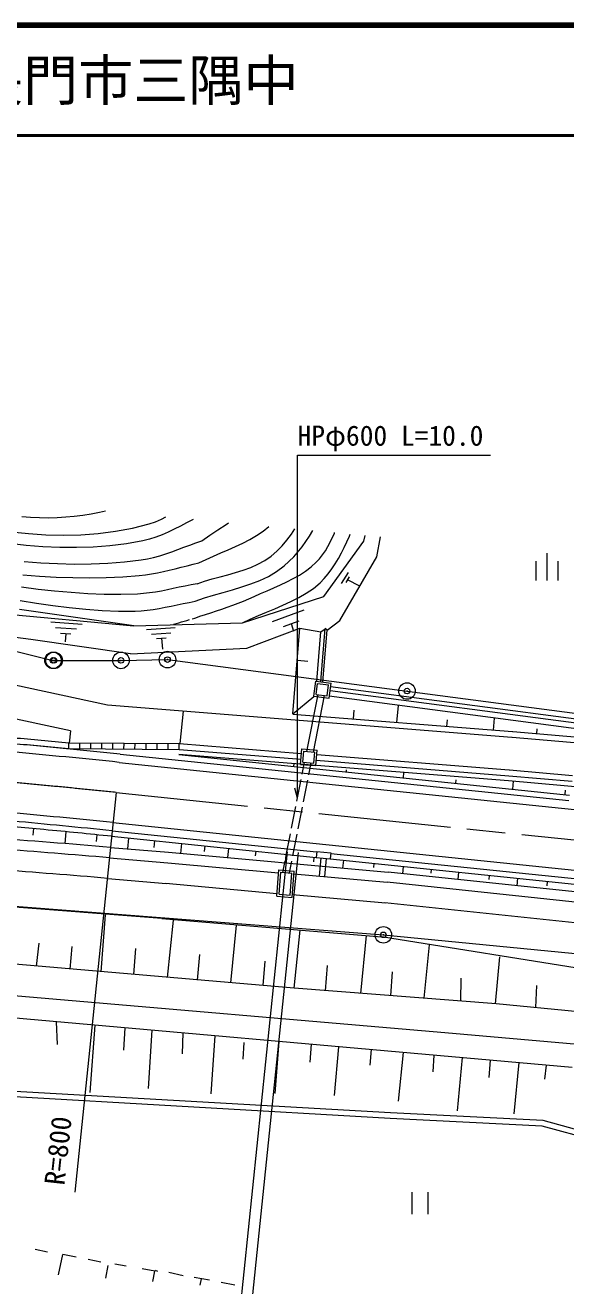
# Model space of a CAD drawing. Units: millimetres, scale not verified. Extents: x 40000 to 680000, y 20000 to 380000.
# Drawn here: x 403036 to 452080, y 265608 to 380000 of the extents above; entities that cross this region are included whole.
import ezdxf
from ezdxf.enums import TextEntityAlignment as Align

# ---------------------------------------------------------------- set-up
doc = ezdxf.new("R2010")
doc.units = ezdxf.units.MM
doc.header["$LTSCALE"] = 1000
doc.header["$PDMODE"] = 32
doc.header["$PDSIZE"] = 500
doc.linetypes.add('CHAIN', pattern=[18.5, 12, -1.5, 3.5, -1.5])
for name, color, linetype, lineweight in [('M-BGD', 7, 'Continuous', 13), ('M-BMK', 2, 'CHAIN', 13), ('M-BMK-OTRS', 5, 'Continuous', 13), ('M-BMK-ROW', 30, 'Continuous', 13), ('M-STR-HTXT', 7, 'Continuous', 13), ('M-STR-STRC', 7, 'Continuous', 13), ('M-TTL', 2, 'Continuous', 140), ('M-TTL-LINE', 7, 'Continuous', 50), ('M-TTL-TXT', 7, 'Continuous', 13)]:
    doc.layers.add(name, color=color, linetype=linetype, lineweight=lineweight)
doc.styles.add('ＭＳ ゴシック', font='')
doc.styles.get('ＭＳ ゴシック').set_extended_font_data('MS Gothic')

msp = doc.modelspace()

# ---------------------------------------------------------------- linework, layer by layer
at = {"layer": 'M-BGD'}
for p, q in [((403530, 335316), (402734, 335375)), ((404329, 335284), (403530, 335316)), ((405126, 335280), (404329, 335284)), ((405922, 335304), (405126, 335280)), ((406715, 335355), (405922, 335304)), ((407482, 335426), (406715, 335355)), ((408251, 335518), (407482, 335426)), ((409019, 335633), (408251, 335518)), ((409784, 335772), (409019, 335633)), ((410311, 335889), (409784, 335772)), ((414855, 334938), (415412, 335181)), ((415412, 335181), (415788, 335379)), ((401760, 334035), (403334, 333864)), ((409657, 333883), (411217, 334083)), ((411217, 334083), (412759, 334369)), ((412759, 334369), (414277, 334744)), ((414277, 334744), (414855, 334938)), ((416563, 334266), (416010, 333999)), ((417112, 334546), (416563, 334266)), ((417660, 334830), (417112, 334546)), ((418209, 335112), (417660, 334830)), ((418282, 335147), (418209, 335112)), ((419774, 333720), (420515, 334218)), ((420515, 334218), (421268, 334705)), ((421268, 334705), (421493, 334849)), ((427188, 333813), (427503, 334289)), ((428836, 333640), (429131, 334138)), ((403126, 332796), (401612, 332964)), ((403334, 333864), (404915, 333760)), ((404915, 333760), (406500, 333726)), ((406500, 333726), (408082, 333766)), ((408082, 333766), (409657, 333883)), ((412223, 332945), (410722, 332761)), ((413712, 333203), (412223, 332945)), ((414304, 333346), (413712, 333203)), ((414882, 333532), (414304, 333346)), ((415451, 333752), (414882, 333532)), ((416010, 333999), (415451, 333752)), ((417958, 332827), (418503, 333021)), ((418503, 333021), (419050, 333202)), ((419050, 333202), (419774, 333720)), ((426347, 332747), (426783, 333265)), ((426783, 333265), (427188, 333813)), ((428158, 332661), (428836, 333640)), ((430119, 328154), (433768, 333174)), ((430491, 332684), (430700, 333078)), ((430700, 333078), (430896, 333481)), ((430896, 333481), (431083, 333890)), ((431083, 333890), (431111, 333954)), ((431974, 332610), (432215, 333120)), ((432215, 333120), (432447, 333631)), ((432447, 333631), (432531, 333822)), ((433768, 333174), (433870, 333697)), ((434932, 331750), (435277, 333566)), ((404646, 332676), (403126, 332796)), ((406169, 332608), (404646, 332676)), ((407691, 332597), (406169, 332608)), ((409210, 332646), (407691, 332597)), ((410722, 332761), (409210, 332646)), ((414681, 331705), (415235, 331859)), ((415235, 331859), (415783, 332034)), ((415783, 332034), (416329, 332224)), ((416329, 332224), (416873, 332423)), ((416873, 332423), (417415, 332626)), ((417415, 332626), (417958, 332827)), ((424773, 331422), (425361, 331826)), ((425361, 331826), (425875, 332266)), ((425875, 332266), (426347, 332747)), ((426539, 330929), (427399, 331752)), ((427399, 331752), (428158, 332661)), ((429747, 331591), (430018, 331937)), ((430018, 331937), (430265, 332303)), ((430265, 332303), (430491, 332684)), ((431455, 331612), (431722, 332106)), ((431592, 325991), (434932, 331750)), ((431722, 332106), (431974, 332610)), ((450390, 329603), (450390, 332103)), ((402933, 331348), (404452, 331222)), ((404452, 331222), (405974, 331141)), ((405974, 331141), (407497, 331106)), ((407497, 331106), (409019, 331120)), ((409019, 331120), (410537, 331186)), ((410537, 331186), (412050, 331305)), ((412050, 331305), (413555, 331481)), ((413555, 331481), (414122, 331577)), ((414122, 331577), (414681, 331705)), ((422820, 330550), (423497, 330795)), ((423497, 330795), (424150, 331082)), ((424150, 331082), (424773, 331422)), ((425849, 330414), (426539, 330929)), ((428460, 330450), (428971, 330837)), ((428971, 330837), (429448, 331267)), ((429448, 331267), (429747, 331591)), ((430532, 330219), (430863, 330664)), ((430863, 330664), (431170, 331130)), ((431170, 331130), (431455, 331612)), ((449390, 329603), (449390, 331353)), ((451390, 329603), (451390, 331353)), ((418631, 329318), (419313, 329551)), ((419313, 329551), (420010, 329759)), ((420010, 329759), (420716, 329951)), ((420716, 329951), (421424, 330139)), ((421424, 330139), (422127, 330335)), ((422127, 330335), (422820, 330550)), ((423518, 329301), (424330, 329614)), ((424330, 329614), (425109, 329980)), ((425109, 329980), (425849, 330414)), ((426190, 329203), (426782, 329481)), ((426782, 329481), (427361, 329777)), ((427361, 329777), (427922, 330098)), ((427922, 330098), (428460, 330450)), ((429784, 329405), (430174, 329798)), ((430174, 329798), (430532, 330219)), ((431744, 329329), (432373, 330350)), ((432157, 329427), (432471, 329937)), ((432314, 329682), (433292, 329156)), ((404204, 328805), (402706, 328992)), ((405704, 328642), (404204, 328805)), ((407206, 328509), (405704, 328642)), ((408709, 328410), (407206, 328509)), ((410213, 328352), (408709, 328410)), ((411716, 328340), (410213, 328352)), ((413219, 328378), (411716, 328340)), ((413767, 328416), (413219, 328378)), ((414311, 328477), (413767, 328416)), ((414854, 328557), (414311, 328477)), ((415395, 328653), (414854, 328557)), ((415934, 328760), (415395, 328653)), ((416473, 328875), (415934, 328760)), ((417012, 328992), (416473, 328875)), ((417551, 329107), (417012, 328992)), ((418090, 329217), (417551, 329107)), ((418631, 329318), (418090, 329217)), ((420129, 328288), (420981, 328534)), ((420981, 328534), (421835, 328775)), ((421835, 328775), (422684, 329026)), ((422684, 329026), (423518, 329301)), ((423795, 328159), (424388, 328422)), ((424388, 328422), (424988, 328680)), ((424988, 328680), (425590, 328938)), ((425590, 328938), (426190, 329203)), ((427854, 328053), (428535, 328451)), ((428535, 328451), (429181, 328898)), ((429181, 328898), (429784, 329405)), ((403548, 324243), (377564, 327667)), ((402578, 327795), (404062, 327562)), ((404062, 327562), (405548, 327346)), ((405548, 327346), (407036, 327156)), ((415201, 327082), (415746, 327186)), ((415746, 327186), (416290, 327296)), ((416290, 327296), (416834, 327410)), ((416834, 327410), (417378, 327522)), ((417378, 327522), (417923, 327628)), ((417923, 327628), (418469, 327724)), ((418469, 327724), (419289, 328023)), ((419289, 328023), (420129, 328288)), ((420875, 327023), (421369, 327195)), ((421369, 327195), (421860, 327373)), ((421860, 327373), (422349, 327556)), ((422349, 327556), (422835, 327748)), ((422743, 325763), (430119, 328154)), ((422835, 327748), (423318, 327948)), ((423318, 327948), (423795, 328159)), ((425679, 327051), (426419, 327364)), ((426419, 327364), (427146, 327695)), ((427146, 327695), (427854, 328053)), ((398535, 326833), (412903, 325484)), ((403992, 326755), (402507, 326966)), ((405477, 326544), (403992, 326755)), ((406962, 326332), (405477, 326544)), ((408447, 326119), (406962, 326332)), ((407036, 327156), (408526, 327002)), ((409932, 325907), (408447, 326119)), ((408526, 327002), (410017, 326890)), ((410017, 326890), (411510, 326832)), ((411510, 326832), (413005, 326835)), ((413005, 326835), (413557, 326863)), ((413557, 326863), (414107, 326917)), ((414107, 326917), (414654, 326991)), ((414654, 326991), (415201, 327082)), ((417697, 325989), (417937, 326060)), ((418176, 326132), (418415, 326206)), ((418415, 326206), (418654, 326281)), ((418654, 326281), (418891, 326359)), ((418891, 326359), (419387, 326524)), ((419387, 326524), (419884, 326689)), ((419884, 326689), (420379, 326855)), ((420379, 326855), (420875, 327023)), ((422743, 325763), (423458, 326111)), ((423458, 326111), (424191, 326435)), ((424191, 326435), (424934, 326745)), ((424934, 326745), (425679, 327051)), ((425485, 325901), (428347, 326934)), ((405346, 325847), (408205, 325658)), ((405791, 325339), (407697, 325213)), ((411418, 325695), (409932, 325907)), ((412903, 325484), (411418, 325695)), ((412903, 325484), (422743, 325763)), ((414029, 325156), (416644, 325334)), ((416497, 325637), (416737, 325709)), ((416737, 325709), (416977, 325779)), ((416977, 325779), (417217, 325849)), ((417217, 325849), (417457, 325919)), ((417457, 325919), (417697, 325989)), ((423136, 323483), (427963, 325289)), ((426459, 325443), (427890, 325960)), ((427174, 325702), (427366, 325019)), ((427325, 317496), (427963, 325289)), ((427963, 325289), (429870, 324940)), ((429504, 320476), (429870, 324940)), ((429852, 320430), (430247, 325255)), ((429870, 324940), (430244, 325223)), ((430041, 320405), (430426, 325109)), ((430426, 325109), (430247, 325255)), ((430426, 325109), (430247, 325255)), ((430425, 325109), (431592, 325991)), ((412583, 322962), (403548, 324243)), ((406236, 324831), (407189, 324768)), ((406713, 324800), (406663, 324046)), ((414495, 324750), (416238, 324868)), ((414960, 324344), (415832, 324403)), ((415396, 324373), (415491, 323372)), ((412583, 322962), (423136, 323483)), ((410488, 318309), (392328, 322206)), ((427725, 322388), (428680, 322289)), ((429214, 319102), (429396, 320490)), ((429396, 320490), (430784, 320307)), ((430602, 318919), (430784, 320307)), ((407135, 315960), (391981, 319212)), ((428584, 314087), (429606, 319252)), ((429187, 314043), (430202, 319173)), ((429438, 319274), (429569, 320266)), ((429438, 319274), (430429, 319143)), ((429569, 320266), (430560, 320135)), ((430429, 319143), (430560, 320135)), ((459162, 315846), (430691, 319596)), ((459206, 316224), (430740, 319973)), ((447195, 315376), (410488, 318309)), ((427325, 317496), (429213, 319098)), ((429214, 319102), (430602, 318919)), ((459104, 315350), (430625, 319100)), ((436755, 316724), (436909, 318273)), ((417374, 317758), (417071, 314824)), ((447235, 315875), (427322, 317465)), ((432812, 317047), (432892, 317850)), ((441288, 316359), (441341, 316972)), ((445510, 316019), (445606, 317127)), ((407135, 315960), (407020, 314842)), ((457229, 315007), (447265, 315872)), ((449441, 315703), (449481, 316164)), ((406970, 314845), (406966, 314325)), ((417024, 314777), (406993, 314844)), ((407970, 314838), (407966, 314318)), ((408970, 314831), (408966, 314311)), ((409970, 314824), (409966, 314304)), ((410970, 314818), (410966, 314298)), ((411970, 314811), (411966, 314291)), ((412970, 314804), (412966, 314284)), ((413970, 314797), (413966, 314277)), ((414970, 314791), (414966, 314271)), ((415970, 314784), (415966, 314264)), ((416969, 314777), (416966, 314257)), ((428086, 313893), (417024, 314777)), ((457186, 314509), (447222, 315374)), ((417002, 314257), (406966, 314325)), ((411642, 313855), (452356, 309647)), ((416966, 313808), (452407, 310145)), ((446879, 311419), (416966, 313808)), ((428048, 313375), (417002, 314257)), ((428015, 312926), (428118, 314322)), ((428118, 314322), (429514, 314220)), ((428229, 313111), (428303, 314108)), ((428303, 314108), (429300, 314035)), ((429227, 313038), (429300, 314035)), ((429412, 312824), (429514, 314220)), ((446956, 312386), (429482, 313782)), ((427421, 312728), (427449, 313002)), ((428015, 312926), (429412, 312824)), ((428177, 312032), (428388, 313099)), ((428229, 313111), (429227, 313038)), ((428780, 311987), (428991, 313055)), ((446915, 311867), (429444, 313263)), ((432172, 312237), (432192, 312430)), ((452699, 311887), (446963, 312385)), ((427692, 309579), (428080, 311541)), ((428295, 309535), (428683, 311497)), ((437346, 311702), (437396, 312188)), ((442097, 311211), (442131, 311535)), ((456843, 310554), (446879, 311419)), ((452650, 311370), (446918, 311867)), ((447271, 310676), (447344, 311388)), ((452022, 310185), (452064, 310585)), ((427207, 307127), (427595, 309089)), ((427810, 307083), (428198, 309044)), ((404740, 307006), (400591, 307392)), ((403779, 307095), (403723, 306501)), ((406729, 306813), (406624, 305735)), ((410922, 306892), (429475, 304974)), ((426721, 304674), (427110, 306636)), ((427324, 304630), (427713, 306592)), ((409548, 306532), (409485, 305919)), ((410871, 306396), (429424, 304478)), ((412418, 306236), (412317, 305261)), ((414771, 305993), (414709, 305396)), ((417221, 305739), (417129, 304846)), ((419328, 305522), (419276, 305017)), ((410687, 304452), (415970, 304002)), ((410767, 305393), (416050, 304944)), ((416050, 304944), (435969, 303135)), ((421479, 305299), (421392, 304459)), ((423947, 305044), (423903, 304618)), ((426686, 304761), (426606, 303985)), ((429233, 304498), (429190, 304081)), ((429480, 305025), (429424, 304478)), ((429424, 304478), (430717, 304344)), ((429480, 305025), (430773, 304891)), ((429851, 304434), (429705, 302790)), ((430349, 304382), (430203, 302745)), ((430773, 304891), (430717, 304344)), ((430717, 304344), (460263, 301290)), ((430768, 304841), (460314, 301787)), ((415964, 304003), (426013, 303090)), ((425856, 300951), (426031, 303345)), ((426031, 303345), (427427, 303243)), ((426413, 303116), (426624, 304184)), ((427016, 303072), (427227, 304140)), ((427252, 300849), (427427, 303243)), ((431907, 304221), (431834, 303511)), ((434673, 303935), (434633, 303553)), ((437334, 303660), (437265, 302998)), ((439875, 303398), (439839, 303053)), ((442362, 303141), (442292, 302466)), ((410528, 302578), (415810, 302129)), ((415794, 302130), (425875, 301215)), ((426070, 301136), (426216, 303131)), ((426216, 303131), (427213, 303058)), ((427067, 301063), (427213, 303058)), ((427410, 302999), (435887, 302229)), ((455763, 300126), (435874, 302230)), ((455858, 301031), (435969, 303135)), ((445143, 302853), (445105, 302486)), ((447698, 302589), (447627, 301902)), ((450406, 302309), (450363, 301890)), ((425856, 300951), (427252, 300849)), ((426070, 301136), (427067, 301063)), ((427272, 301123), (435717, 300356)), ((415430, 298948), (398424, 300237)), ((455565, 298256), (435676, 300360)), ((409922, 294108), (410315, 299284)), ((415430, 298948), (435364, 297276)), ((415941, 293591), (416504, 298788)), ((421682, 293098), (422215, 298330)), ((427431, 292604), (427988, 297867)), ((404074, 294610), (404287, 296698)), ((407129, 294348), (407292, 296392)), ((433477, 292142), (434010, 297385)), ((455143, 294110), (435364, 297276)), ((439237, 291701), (439709, 296546)), ((412887, 293853), (413078, 296218)), ((418681, 293355), (418870, 295686)), ((445706, 291207), (446106, 295470)), ((424622, 292845), (424813, 295067)), ((430281, 292386), (430462, 294670)), ((436202, 291933), (436361, 294095)), ((442557, 291447), (442578, 293513)), ((449349, 290850), (449467, 292848)), ((405951, 287495), (405876, 289571)), ((408927, 283138), (409393, 289260)), ((411971, 286991), (412101, 289020)), ((414228, 283526), (414561, 288802)), ((417300, 286654), (417362, 288555)), ((419903, 283027), (420274, 288297)), ((422802, 286187), (422906, 287686)), ((425713, 283058), (426063, 287785)), ((428895, 285889), (429025, 287523)), ((431090, 282880), (431488, 287305)), ((434338, 285623), (434459, 287042)), ((436899, 282348), (437345, 286786)), ((440036, 285024), (440125, 286541)), ((442256, 281489), (442709, 286312)), ((445141, 284508), (445255, 286087)), ((447411, 281216), (447836, 285858)), ((450174, 284344), (450332, 285638)), ((436157, 280795), (400422, 282846)), ((436184, 281295), (400454, 283345)), ((449942, 280100), (436157, 280795)), ((450022, 280596), (436184, 281295)), ((459123, 278101), (450022, 280596)), ((459031, 277607), (449942, 280100)), ((438100, 274101), (438100, 272101)), ((439600, 272101), (439600, 274101)), ((405043, 268669), (403944, 268906)), ((406059, 266611), (406440, 268455)), ((407655, 268207), (406440, 268455)), ((409901, 267764), (408756, 268001)), ((410337, 266297), (410559, 267440)), ((412201, 267379), (411153, 267558)), ((414801, 266922), (413660, 267144)), ((414616, 265983), (414801, 266922)), ((415070, 266919), (414857, 266997)), ((417364, 266524), (416062, 266806)), ((419762, 266104), (418356, 266373)), ((418916, 265667), (419024, 266245)), ((422066, 265672), (420806, 265919))]:
    msp.add_line(p, q, dxfattribs=at)
for points in [[(418803, 331199), (419449, 331520), (420108, 331821), (420775, 332112), (421444, 332399), (422109, 332693), (422765, 333000), (423405, 333329), (424024, 333690), (424616, 334089), (425141, 334509)], [(402818, 330119), (404327, 330001), (405838, 329918), (407351, 329871), (408863, 329860), (410375, 329887), (411884, 329953), (413389, 330059), (413939, 330118), (414485, 330200), (415028, 330301), (415569, 330417), (416108, 330544), (416647, 330677), (417185, 330814), (417723, 330949), (418262, 331079), (418803, 331199)], [(468178, 289002), (445752, 291203), (427436, 292603), (376025, 297019), (362950, 297890)], [(568250, 274534), (563254, 275553), (547903, 278251), (534490, 280127), (522829, 281465), (481954, 285146), (471798, 285866), (441110, 288575), (402375, 291887), (363661, 295028), (346748, 295822), (330911, 296161), (316087, 296161), (302267, 295882), (276331, 294751), (265015, 294045), (243839, 292439), (69593, 276055)], [(452669, 285431), (393264, 290687), (373610, 291988), (342650, 293365), (319304, 293663), (294028, 293384), (269996, 292364), (256418, 291353), (240393, 289629), (228300, 288579), (223612, 288230), (197165, 285178), (152272, 280758), (151579, 280787), (151042, 280570), (149786, 279960)]]:
    msp.add_lwpolyline(points, dxfattribs=at)
for centre, radius, start, end in [((329025, -485386), 803500, 84.09829, 84.79297), ((329025, -485386), 803500, 84.43319, 84.79297), ((329025, -485386), 804020, 84.43508, 84.79297), ((329025, -485386), 796500, 84.09829, 84.74827), ((329024, -485385), 796000, 84.09828, 84.54174), ((343358, -486737), 794993, 85.13588, 85.92856), ((343358, -486737), 794048, 85.13588, 85.85817), ((343358, -486737), 792168, 85.13588, 85.85764)]:
    msp.add_arc(centre, radius, start, end, dxfattribs=at)
at = {"layer": 'M-BMK'}
msp.add_line((411282, 310374), (540038, 297064), dxfattribs=at)
msp.add_arc((329024, -485386), 800000, 84.09828, 95.52962, dxfattribs=at)
at = {"layer": 'M-BMK-OTRS'}
msp.add_line((398609, 300327), (435528, 297456), dxfattribs=at)
for points in [[(258988, 321637), (262618, 324438), (264924, 325700), (268149, 326870), (269901, 327381), (270717, 327627), (271254, 327788), (275393, 328173), (284501, 328046), (299068, 327298), (306166, 328405), (311502, 328522), (324358, 332056), (328869, 332602), (331951, 332530), (336091, 332335), (342146, 331120), (342280, 330197), (350715, 328703), (358651, 327298), (375511, 326001), (378889, 325733), (398159, 324201), (405556, 322360)], [(405556, 322360), (405656, 322360), (411724, 322358), (415945, 322433)], [(415945, 322433), (437677, 319578), (460246, 316596), (466203, 316863), (481198, 315020), (486888, 315359), (500946, 313573), (532626, 309698), (538206, 309843), (539930, 309874), (557141, 307528), (573533, 305114)], [(435528, 297456), (453876, 295672), (473763, 293892), (477239, 293465)]]:
    msp.add_lwpolyline(points, dxfattribs=at)
at = {"layer": 'M-BMK-ROW'}
msp.add_line((398609, 300327), (435528, 297456), dxfattribs=at)
for points in [[(258988, 321637), (262618, 324438), (264924, 325700), (268149, 326870), (269901, 327381), (270717, 327627), (271254, 327788), (275393, 328173), (284501, 328046), (299068, 327298), (306166, 328405), (311502, 328522), (324358, 332056), (328869, 332602), (331951, 332530), (336091, 332335), (342146, 331120), (342280, 330197), (350715, 328703), (358651, 327298), (375511, 326001), (378889, 325733), (398159, 324201), (405556, 322360)], [(405556, 322360), (405656, 322360), (411724, 322358), (415945, 322433)], [(415945, 322433), (437677, 319578), (460246, 316596), (466203, 316863), (481198, 315020), (486888, 315359), (500946, 313573), (532626, 309698), (538206, 309843), (539930, 309874), (557141, 307528), (573533, 305114)], [(435528, 297456), (453876, 295672), (473763, 293892), (477239, 293465)]]:
    msp.add_lwpolyline(points, dxfattribs=at)
for centre in [(405556, 322360), (405656, 322360), (411724, 322358), (415945, 322433), (437677, 319578), (435528, 297456)]:
    msp.add_circle(centre, 750, dxfattribs=at)
for p in [(405556, 322360), (405656, 322360), (411724, 322358), (415945, 322433), (437677, 319578), (435528, 297456)]:
    msp.add_point(p, dxfattribs=at)
at = {"layer": 'M-STR-HTXT'}
for p, q in [((411282, 310374), (407534, 274113)), ((427746, 309852), (427496, 310752)), ((426802, 304986), (419716, 236437)), ((427802, 304932), (420711, 236335))]:
    msp.add_line(p, q, dxfattribs=at)
msp.add_lwpolyline([(427746, 309852), (427746, 340992), (445246, 340992)], dxfattribs=at)
at = {"layer": 'M-STR-STRC'}
for p, q in [((411565, 313109), (540321, 299800)), ((411000, 307638), (539755, 294329))]:
    msp.add_line(p, q, dxfattribs=at)
for radius in [802750, 797250]:
    msp.add_arc((329025, -485386), radius, 84.09829, 84.79297, dxfattribs=at)
at = {"layer": 'M-TTL'}
msp.add_line((680000, 380000), (40000, 380000), dxfattribs=at)
at = {"layer": 'M-TTL-LINE'}
msp.add_line((40000, 370000), (680000, 370000), dxfattribs=at)

# ---------------------------------------------------------------- texts
at = {"layer": 'M-STR-HTXT', "style": 'ＭＳ ゴシック'}
msp.add_text('HPφ600 L=10.0', height=1833, dxfattribs=at).set_placement((427746, 341292), align=Align.BOTTOM_LEFT)
msp.add_text('R=800', height=1833, rotation=83.804, dxfattribs=at).set_placement((407133, 274611), align=Align.BOTTOM_LEFT)
at = {"layer": 'M-TTL-TXT', "style": 'ＭＳ ゴシック'}
msp.add_text('地 名      長門市三隅中', height=3666, dxfattribs=at).set_placement((370380, 375000), align=Align.MIDDLE_LEFT)

doc.saveas('drawing.dxf')
